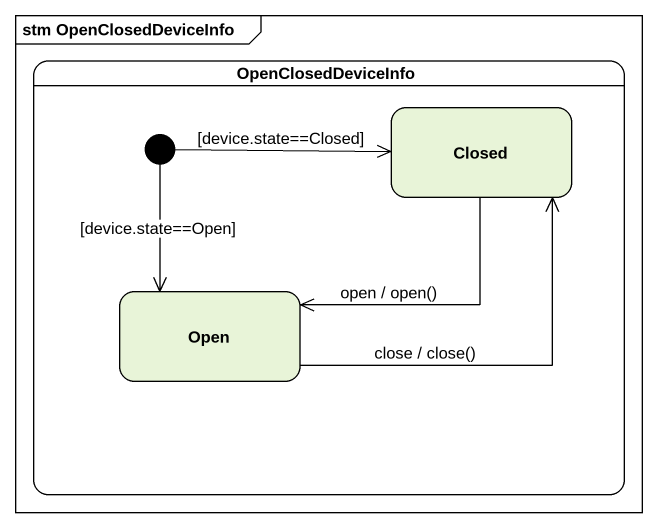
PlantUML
@startuml
mainframe stm OpenClosedDeviceInfo
hide empty description
state OpenClosedDeviceInfo {
  state Closed
  state Open
  [*] -right-> Closed : [device.state==Closed]
  [*] --> Open : [device.state==Open]
}
Closed --> Open : open / open()
Open -up-> Closed : close / close()
@enduml
